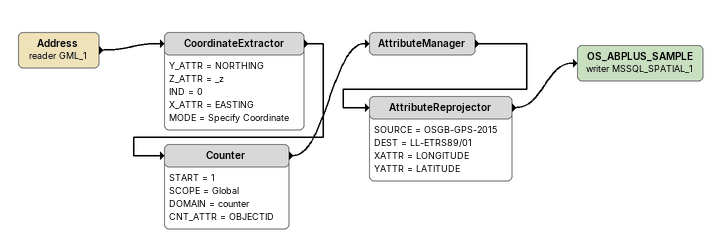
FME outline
Address (reader GML_1)
    -> CoordinateExtractor
CoordinateExtractor
    Y_ATTR = NORTHING
    Z_ATTR = _z
    IND = 0
    X_ATTR = EASTING
    MODE = Specify Coordinate
    -> Counter
Counter
    START = 1
    SCOPE = Global
    DOMAIN = counter
    CNT_ATTR = OBJECTID
    -> AttributeManager
AttributeManager
    -> AttributeReprojector
AttributeReprojector
    SOURCE = OSGB-GPS-2015
    DEST = LL-ETRS89/01
    XATTR = LONGITUDE
    YATTR = LATITUDE
    -> OS_ABPLUS_SAMPLE (writer MSSQL_SPATIAL_1)
OS_ABPLUS_SAMPLE (writer MSSQL_SPATIAL_1)
